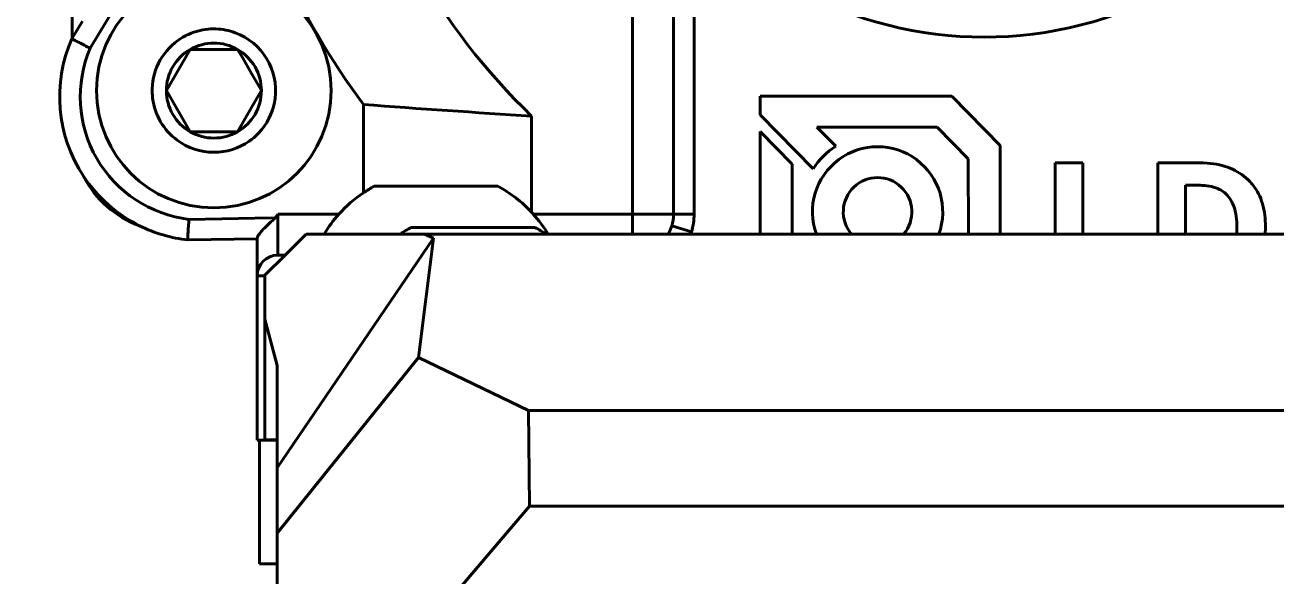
# Model space of a CAD drawing. Header units: millimetres. Extents: x 15 to 415, y 5 to 292.
# Drawn here: x 84.9 to 92.5, y 225.22 to 228.56 of the extents above; entities that cross this region are included whole.
import ezdxf

# ---------------------------------------------------------------- set-up
doc = ezdxf.new("R2010")
doc.units = ezdxf.units.MM
doc.layers.add('Annotations', color=7, linetype='Continuous')
doc.layers.add('Geometries', color=7, linetype='Continuous')
doc.styles.add('Shapr2', font='txt', dxfattribs={"height": 3.3495})
doc.dimstyles.new('ISO-25', dxfattribs={"dimtxt": 2.5, "dimasz": 2.5, "dimexe": 1.25, "dimexo": 0.625, "dimtad": 1, "dimtxsty": 'Standard', "dimcen": 2.5, "dimadec": 0, "dimazin": 0, "dimtfac": 1, "dimtmove": 0, "dimatfit": 3, "dimfxl": 1, "dimarcsym": 0})

# ---------------------------------------------------------------- blocks, each defined once
blk = doc.blocks.new('*D2')
at = {"layer": 'Annotations', "color": 0, "linetype": 'Continuous', "lineweight": 15}
for p, q in [((179.652, 228.9236), (179.652, 184.3288)), ((55.4198, 223.1803), (55.4198, 184.3288)), ((177.152, 185.5788), (57.9198, 185.5788))]:
    blk.add_line(p, q, dxfattribs=at)
at = {"layer": 'Annotations', "color": 0}
for points in [[(57.9198, 185.9955), (57.9198, 185.1621), (55.4198, 185.5788)], [(177.152, 185.1621), (177.152, 185.9955), (179.652, 185.5788)]]:
    blk.add_solid(points, dxfattribs=at)
at = {"layer": 'Defpoints', "color": 0}
for p in [(179.652, 229.5486), (55.4198, 223.8053), (55.4198, 185.5788)]:
    blk.add_point(p, dxfattribs=at)
at = {"layer": 'Annotations', "color": 0, "lineweight": 15, "insert": (117.8778, 188.2725), "char_height": 3.3495, "attachment_point": 5, "style": 'Shapr2'}
blk.add_mtext('\\A1;496,93', dxfattribs=at)

msp = doc.modelspace()

# ---------------------------------------------------------------- linework, layer by layer
at = {"layer": 'Geometries', "linetype": 'Continuous', "lineweight": 40}
for p, q in [((85.9901, 229.5774), (85.2963, 228.4229)), ((88.9654, 227.4149), (88.9654, 229.2722)), ((88.5904, 228.8675), (88.5904, 227.4149)), ((85.1868, 228.7676), (85.1868, 228.4833)), ((88.8404, 228.7194), (88.8404, 227.4149)), ((85.2493, 228.5873), (85.1868, 228.4833)), ((85.1868, 228.4833), (85.185, 228.4802)), ((85.9035, 228.4152), (85.7591, 228.1652)), ((85.9035, 228.4152), (85.9169, 228.4152)), ((85.9169, 228.4152), (86.1324, 228.4152)), ((86.1922, 228.4152), (86.1324, 228.4152)), ((86.1922, 228.4152), (86.2209, 228.3654)), ((86.2761, 228.2699), (86.2209, 228.3654)), ((86.3365, 228.1652), (86.2761, 228.2699)), ((85.673, 228.1769), (85.6728, 228.1652)), ((85.6728, 228.1652), (85.6729, 228.159)), ((85.7591, 228.1652), (85.9035, 227.9152)), ((86.1922, 227.9152), (86.3071, 228.1143)), ((86.3365, 228.1652), (86.3071, 228.1143)), ((89.3669, 228.1311), (90.5306, 228.1311)), ((89.3669, 228.017), (89.3669, 228.1311)), ((90.5306, 228.1311), (90.8259, 227.8311)), ((86.9561, 227.5439), (86.9561, 228.0805)), ((89.6886, 227.6896), (89.3669, 228.017)), ((87.9785, 228.0105), (87.9785, 227.4253)), ((90.443, 227.9434), (89.7116, 227.9434)), ((89.7116, 227.9434), (89.8266, 227.827)), ((90.6314, 227.7511), (90.443, 227.9434)), ((85.9035, 227.9152), (85.9636, 227.9152)), ((86.1788, 227.9152), (85.9636, 227.9152)), ((86.1922, 227.9152), (86.1788, 227.9152)), ((89.3669, 227.2925), (89.3669, 227.9169)), ((89.3669, 227.9169), (89.5615, 227.7185)), ((85.825, 227.8636), (85.8248, 227.8637)), ((90.8259, 227.8311), (90.8259, 227.2925)), ((89.5615, 227.7185), (89.5615, 227.2925)), ((90.6321, 227.2925), (90.6314, 227.7511)), ((91.1592, 227.7264), (91.3264, 227.7264)), ((91.1592, 227.2925), (91.1592, 227.7264)), ((91.3264, 227.7264), (91.3264, 227.2925)), ((91.7832, 227.7264), (92.0306, 227.7264)), ((91.7832, 227.2925), (91.7832, 227.7264)), ((87.0228, 227.584), (87.7728, 227.584)), ((91.9504, 227.5895), (91.9504, 227.2925)), ((92.0393, 227.5895), (91.9504, 227.5895)), ((86.4359, 227.4149), (86.4196, 227.3918)), ((86.8077, 227.4149), (86.4359, 227.4149)), ((86.4359, 227.1649), (86.4359, 227.4149)), ((88.5904, 227.4149), (87.988, 227.4149)), ((88.5904, 227.2925), (88.5904, 227.4149)), ((88.8404, 227.4149), (88.5904, 227.4149)), ((88.9654, 227.4149), (88.8404, 227.4149)), ((85.8966, 227.3827), (86.297, 227.3897)), ((86.297, 227.3897), (86.2971, 227.3897)), ((86.4196, 227.3918), (86.2971, 227.3897)), ((87.2478, 227.334), (87.9978, 227.334)), ((88.9493, 227.3062), (88.8297, 227.3424)), ((85.8909, 227.2576), (86.3109, 227.2649)), ((86.3109, 227.2685), (86.3109, 227.2649)), ((86.3109, 227.2649), (86.3109, 227.0399)), ((87.3823, 227.2692), (86.4332, 225.8723)), ((86.6082, 227.2925), (86.4806, 227.1649)), ((86.6082, 227.2925), (86.7174, 227.2925)), ((86.7174, 227.2925), (86.942, 227.2925)), ((86.942, 227.2925), (86.9444, 227.2925)), ((86.9444, 227.2925), (87.1791, 227.2925)), ((87.1791, 227.2925), (87.3284, 227.2925)), ((87.3823, 227.2692), (87.291, 226.5421)), ((87.3284, 227.2925), (87.7672, 227.2925)), ((87.3284, 227.2925), (87.3823, 227.2692)), ((87.919, 227.2925), (87.7672, 227.2925)), ((88.0666, 227.2925), (87.919, 227.2925)), ((88.0666, 227.2925), (88.0783, 227.2925)), ((88.0783, 227.2925), (88.5904, 227.2925)), ((88.5904, 227.2925), (88.8084, 227.2925)), ((88.8084, 227.2925), (88.9232, 227.2925)), ((88.9404, 227.2925), (88.9232, 227.2925)), ((88.9404, 227.2925), (88.9493, 227.2925)), ((88.9493, 227.2925), (88.9493, 227.3062)), ((88.9493, 227.2925), (89.3669, 227.2925)), ((89.3669, 227.2925), (89.5615, 227.2925)), ((89.7083, 227.2925), (89.5615, 227.2925)), ((89.7083, 227.2925), (89.9221, 227.2925)), ((89.9221, 227.2925), (90.2385, 227.2925)), ((90.2385, 227.2925), (90.4524, 227.2925)), ((90.4524, 227.2925), (90.6321, 227.2925)), ((90.6321, 227.2925), (90.8259, 227.2925)), ((90.8259, 227.2925), (91.1592, 227.2925)), ((91.1592, 227.2925), (91.3264, 227.2925)), ((91.3264, 227.2925), (91.7832, 227.2925)), ((91.7832, 227.2925), (91.9504, 227.2925)), ((91.9504, 227.2925), (92.2617, 227.2925)), ((92.4353, 227.2925), (92.2617, 227.2925)), ((92.5668, 227.2925), (92.4353, 227.2925)), ((86.4806, 227.1649), (86.3582, 227.0425)), ((86.4806, 227.1649), (86.4359, 227.1649)), ((86.3109, 226.0399), (86.3109, 227.0399)), ((86.3109, 227.0399), (86.3582, 227.0399)), ((86.3582, 227.0399), (86.3582, 227.0425)), ((86.3582, 226.7761), (86.3582, 227.0399)), ((86.4332, 226.4942), (86.3582, 226.7761)), ((86.3582, 226.0425), (86.3582, 226.7761)), ((86.4332, 225.4754), (87.291, 226.5421)), ((87.291, 226.5421), (87.9601, 226.2216)), ((86.4332, 226.4942), (86.4332, 226.0425)), ((87.9601, 226.2216), (87.9647, 225.6396)), ((87.9601, 226.2216), (95.8885, 226.2216)), ((86.3582, 226.0425), (86.4332, 226.0425)), ((86.4332, 226.0425), (86.4332, 226.0399)), ((86.4332, 226.0399), (86.3109, 226.0399)), ((86.3245, 225.2899), (86.3245, 226.0399)), ((86.3245, 226.0399), (86.4332, 226.0399)), ((86.4332, 226.0399), (86.4332, 225.8723)), ((86.4332, 226.0399), (86.4332, 226.0399)), ((86.4332, 225.4754), (86.4332, 225.8723)), ((87.9647, 225.6396), (87.1496, 224.6822)), ((95.845, 225.6396), (87.9647, 225.6396)), ((86.4332, 225.4754), (86.4332, 225.2899)), ((86.4332, 225.2899), (86.3245, 225.2899)), ((86.4332, 225.2899), (86.4332, 224.9884))]:
    msp.add_line(p, q, dxfattribs=at)
at = {"layer": 'Geometries', "linetype": 'Continuous', "lineweight": 40, "flags": 128}
for points in [[(85.2176, 228.4634), (85.2113, 228.4666), (85.2056, 228.4695), (85.2005, 228.4722), (85.196, 228.4745), (85.1923, 228.4764), (85.1894, 228.4779), (85.1871, 228.4791), (85.1857, 228.4799), (85.1852, 228.4801), (85.185, 228.4802)], [(85.8852, 228.5031), (85.8756, 228.4983), (85.8589, 228.4892), (85.8474, 228.4822)], [(85.9341, 228.5226), (85.9251, 228.5196), (85.9098, 228.5139), (85.8926, 228.5066), (85.8852, 228.5031)], [(85.2963, 228.4229), (85.2876, 228.4273), (85.2789, 228.4318), (85.2703, 228.4362), (85.2619, 228.4405), (85.2537, 228.4447), (85.2458, 228.4488), (85.2381, 228.4528), (85.2309, 228.4565), (85.224, 228.46), (85.2176, 228.4634)], [(85.6729, 228.159), (85.6731, 228.1503), (85.674, 228.1351), (85.6756, 228.1197), (85.6757, 228.1184)], [(86.2624, 227.8577), (86.2657, 227.86), (86.2781, 227.8693), (86.2901, 227.879), (86.3018, 227.8893), (86.313, 227.9001), (86.3237, 227.9113), (86.334, 227.9229), (86.3396, 227.9297)], [(92.0306, 227.7264), (92.0332, 227.7264), (92.0357, 227.7264), (92.0396, 227.7264), (92.0467, 227.7263), (92.0593, 227.7259), (92.0818, 227.7245), (92.1018, 227.7227), (92.1217, 227.7201), (92.1394, 227.7171), (92.157, 227.7135), (92.1744, 227.7093), (92.1917, 227.7043), (92.2071, 227.6992), (92.2224, 227.6934), (92.2373, 227.687), (92.2519, 227.68), (92.266, 227.6723), (92.2798, 227.6641), (92.2931, 227.6552), (92.306, 227.6456), (92.3185, 227.6354), (92.3305, 227.6245)], [(92.2635, 227.3355), (92.2633, 227.3517), (92.2625, 227.368), (92.2612, 227.3843), (92.2593, 227.4005), (92.2566, 227.4166), (92.2533, 227.4324), (92.2502, 227.4442), (92.2466, 227.4559), (92.2424, 227.4673), (92.2377, 227.4785), (92.2324, 227.4894), (92.2265, 227.4999), (92.22, 227.51), (92.2128, 227.5196), (92.205, 227.5287), (92.1965, 227.5373), (92.1874, 227.5453), (92.1778, 227.5525), (92.1678, 227.559), (92.1574, 227.5648), (92.1465, 227.5699), (92.1352, 227.5744), (92.122, 227.5787), (92.1086, 227.5823), (92.0949, 227.585), (92.0811, 227.5871), (92.0671, 227.5884), (92.0532, 227.5892), (92.0393, 227.5895)], [(92.3305, 227.6245), (92.3305, 227.6245), (92.3305, 227.6245), (92.3305, 227.6245), (92.3305, 227.6244), (92.3305, 227.6244), (92.3305, 227.6244), (92.3305, 227.6244), (92.3306, 227.6244), (92.3306, 227.6243), (92.3307, 227.6242), (92.331, 227.624), (92.3314, 227.6236), (92.3323, 227.6228), (92.334, 227.621), (92.3375, 227.6176), (92.3442, 227.6105), (92.3508, 227.6032), (92.3571, 227.5958), (92.3651, 227.5855), (92.3728, 227.5749), (92.3799, 227.5641), (92.388, 227.5507), (92.3953, 227.5369), (92.402, 227.5229), (92.4081, 227.5085), (92.4135, 227.4938), (92.4188, 227.4772), (92.4234, 227.4602), (92.4273, 227.4432), (92.4304, 227.4259), (92.4329, 227.4085), (92.4348, 227.3914), (92.4361, 227.3742), (92.4368, 227.3569), (92.4371, 227.3397)], [(86.3109, 227.2685), (86.3111, 227.2706), (86.3119, 227.2733), (86.3132, 227.2765), (86.315, 227.2801), (86.3173, 227.284), (86.32, 227.2882), (86.3232, 227.2928), (86.3269, 227.2976), (86.3303, 227.3019), (86.3358, 227.3084), (86.3418, 227.3152), (86.3482, 227.3221), (86.3552, 227.3293), (86.3625, 227.3366), (86.37, 227.3439), (86.3782, 227.3516), (86.3865, 227.3593), (86.3948, 227.367), (86.4, 227.3716), (86.4053, 227.3763), (86.4104, 227.3812), (86.4152, 227.3863), (86.4196, 227.3918)], [(88.8297, 227.3424), (88.8264, 227.3325), (88.8228, 227.3226), (88.8187, 227.313), (88.8142, 227.3035), (88.8094, 227.2943), (88.8084, 227.2925)], [(92.2617, 227.2925), (92.2627, 227.3062), (92.2633, 227.3209), (92.2635, 227.3355)], [(92.4371, 227.3397), (92.4368, 227.3213), (92.436, 227.3028), (92.4354, 227.2925)], [(85.8909, 227.2576), (85.8905, 227.2579), (85.8902, 227.2587), (85.89, 227.2601), (85.8898, 227.262), (85.8897, 227.2643), (85.8897, 227.2672), (85.8897, 227.2706), (85.8897, 227.2745), (85.8898, 227.2788), (85.89, 227.2836), (85.8902, 227.2887), (85.8905, 227.2943)], [(88.9404, 227.2925), (88.9422, 227.2951), (88.9493, 227.3062)]]:
    msp.add_lwpolyline(points, dxfattribs=at)
at = {"layer": 'Geometries', "linetype": 'Continuous', "lineweight": 40}
msp.add_circle((86.0478, 228.1652), 0.7125, dxfattribs=at)
for centre, radius, start, end in [((90.7272, 230.8649), 3.9627, 94.21608, 226.08086), ((90.7272, 230.8649), 4.6877, 192.16608, 216.44132), ((90.7272, 230.8649), 2.375, 222.11556, 335.84881), ((85.9857, 228.1274), 0.875, 156.22155, 213.52919), ((86.0478, 228.1652), 0.375, 122.30212, 178.21539), ((86.0478, 228.1652), 0.375, 88.09825, 107.6539), ((86.0478, 228.1652), 0.375, 69.71128, 88.09825), ((86.0478, 228.1652), 0.375, 352.77956, 69.71128), ((85.9857, 228.1274), 0.75, 156.80102, 263.17972), ((86.0478, 228.1652), 0.2887, 120, 180), ((86.0478, 228.1652), 0.2887, 60, 120), ((86.0478, 228.1652), 0.2887, 0, 60), ((86.0478, 228.1652), 0.375, 187.16973, 233.50884), ((86.0478, 228.1652), 0.2887, 180, 240), ((86.0478, 228.1652), 0.2887, 300, 0), ((86.0478, 228.1652), 0.375, 321.0872, 352.77956), ((93.0305, 309.3992), 81.5453, 265.728052, 266.448092), ((86.0478, 228.1652), 0.2887, 240, 300), ((86.0478, 228.1652), 0.375, 233.54959, 270), ((86.0478, 228.1652), 0.375, 270, 304.91465), ((90.0803, 227.428), 0.3959, 339.98816, 200.01184), ((90.0835, 227.431), 0.472, 122.96441, 146.78164), ((85.8118, 227.9304), 0.625, 207.26748, 249.86776), ((85.9857, 228.1274), 0.875, 213.52919, 243.60604), ((87.3978, 226.8853), 0.793, 118.22268, 123.8476), ((87.3978, 226.8853), 0.793, 42.91913, 61.77736), ((90.0803, 227.428), 0.2083, 319.42217, 220.57783), ((87.3978, 226.8853), 0.793, 123.8476, 138.09329), ((87.3978, 226.8853), 0.793, 138.09329, 149.10232), ((87.3978, 226.8853), 0.793, 41.90671, 42.91913), ((87.3978, 226.8853), 0.793, 30.89768, 41.90671), ((88.5904, 227.4149), 0.25, 343.14446, 0), ((88.5904, 227.4149), 0.375, 343.14446, 0), ((85.9857, 228.1274), 0.875, 243.60604, 263.77848), ((89.343, 227.0992), 3.458, 175.29643, 176.76488), ((87.6228, 226.6353), 0.793, 118.22268, 124.02713), ((87.6228, 226.6353), 0.793, 55.97287, 61.77736), ((86.4359, 227.0399), 0.125, 90.00005, 180)]:
    msp.add_arc(centre, radius, start, end, dxfattribs=at)

# ---------------------------------------------------------------- dimensions: what is measured, and where the dimension line sits
at = {"layer": 'Annotations', "linetype": 'Continuous', "lineweight": 15}
dim = msp.add_linear_dim(base=(55.4198, 185.5788), p1=(179.652, 229.5486), p2=(55.4198, 223.8053), dimstyle='ISO-25', override={"dimscale": 1, "dimgap": 0.7, "dimdec": 2, "dimlfac": 4, "dimrnd": 0.01, "dimzin": 8, "dimdsep": 44, "dimtxsty": 'Shapr2', "dimse1": 0, "dimse2": 0, "dimadec": 2, "dimtol": 0, "dimlim": 0, "dimtp": 0, "dimtm": 0, "dimtfac": 0.6, "dimtdec": 8, "dimfrac": 2, "dimtolj": 1, "dimlwd": 15, "dimlwe": 15}, dxfattribs=at)
dim.commit()
dim.dimension.update_dxf_attribs({"geometry": '*D2', "text_midpoint": (117.8778, 185.5788), "dimtype": 160})

doc.saveas('drawing.dxf')
